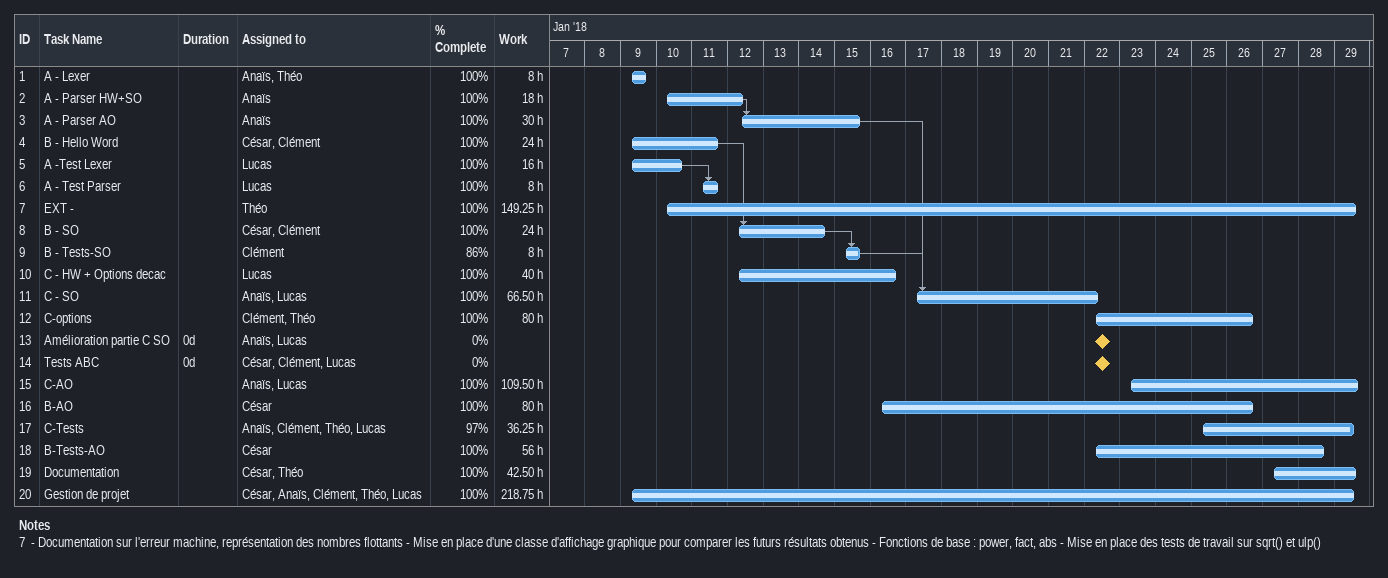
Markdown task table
| ID | Task | Duration | Start | Finish | Predecessors | Resources | % complete | Work (h) |
|---|---|---|---|---|---|---|---|---|
| 1 | A - Lexer |  | 2018-01-09 | 2018-01-09 |  | Anaïs, Théo | 100 | 8 |
| 2 | A - Parser HW+SO |  | 2018-01-10 | 2018-01-12 |  | Anaïs | 100 | 18 |
| 3 | A - Parser AO |  | 2018-01-12 | 2018-01-15 | 2 | Anaïs | 100 | 30 |
| 4 | B - Hello Word |  | 2018-01-09 | 2018-01-11 |  | César, Clément | 100 | 24 |
| 5 | A -Test Lexer |  | 2018-01-09 | 2018-01-10 |  | Lucas | 100 | 16 |
| 6 | A - Test Parser |  | 2018-01-11 | 2018-01-11 | 5 | Lucas | 100 | 8 |
| 7 | EXT - |  | 2018-01-10 | 2018-01-29 |  | Théo | 100 | 149.25 |
| 8 | B - SO |  | 2018-01-12 | 2018-01-14 | 4 | César, Clément | 100 | 24 |
| 9 | B - Tests-SO |  | 2018-01-15 | 2018-01-15 | 8 | Clément | 86 | 8 |
| 10 | C - HW + Options decac |  | 2018-01-12 | 2018-01-16 |  | Lucas | 100 | 40 |
| 11 | C - SO |  | 2018-01-17 | 2018-01-22 | 9, 3 | Anaïs, Lucas | 100 | 66.50 |
| 12 | C-options |  | 2018-01-22 | 2018-01-26 |  | Clément, Théo | 100 | 80 |
| 13 | Amélioration partie C SO | 0d | 2018-01-22 | 2018-01-22 |  | Anaïs, Lucas | 0 |  |
| 14 | Tests ABC | 0d | 2018-01-22 | 2018-01-22 |  | César, Clément, Lucas | 0 |  |
| 15 | C-AO |  | 2018-01-23 | 2018-01-29 |  | Anaïs, Lucas | 100 | 109.50 |
| 16 | B-AO |  | 2018-01-16 | 2018-01-26 |  | César | 100 | 80 |
| 17 | C-Tests |  | 2018-01-25 | 2018-01-29 |  | Anaïs, Clément, Théo, Lucas | 97 | 36.25 |
| 18 | B-Tests-AO |  | 2018-01-22 | 2018-01-28 |  | César | 100 | 56 |
| 19 | Documentation |  | 2018-01-27 | 2018-01-29 |  | César, Théo | 100 | 42.50 |
| 20 | Gestion de projet |  | 2018-01-09 | 2018-01-29 |  | César, Anaïs, Clément, Théo, Lucas | 100 | 218.75 |

Notes
- 7: - Documentation sur l'erreur machine, représentation des nombres flottants - Mise en place d'une classe d'affichage graphique pour comparer les futurs résultats obtenus - Fonctions de base : power, fact, abs - Mise en place des tests de travail sur sqrt() et ulp()
